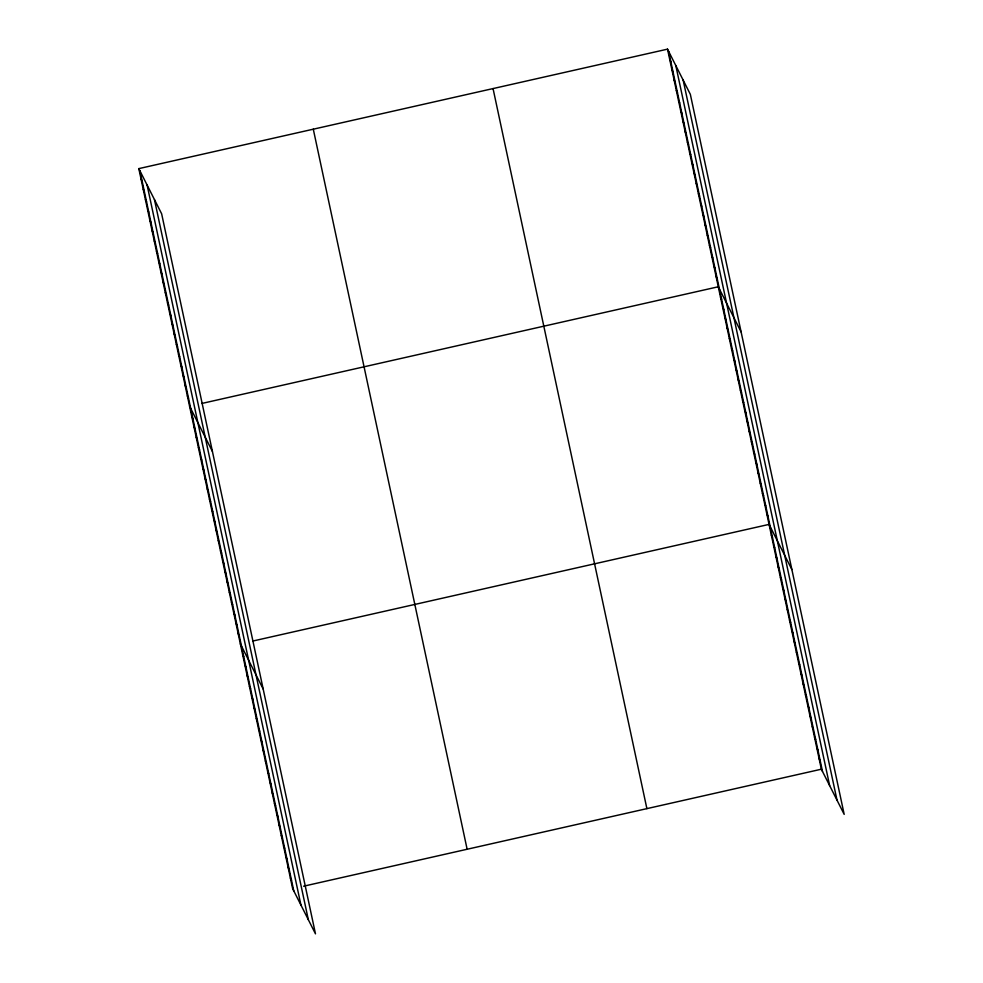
<?xml version="1.0" encoding="UTF-8"?>
<svg xmlns="http://www.w3.org/2000/svg" width="983" height="983" viewBox="0 0 983 983"><rect width="100%" height="100%" fill="white"/><g stroke="black" fill="none" stroke-linecap="round" stroke-linejoin="round"><path stroke-width="1.47" d="M138.812 168.621L161.642 213.79L315.482 933.85L292.664 888.681L138.812 168.621L667.518 49.15L690.336 94.319L844.188 814.379L821.358 769.21L667.518 49.15M201.847 403.46L718.29 286.766L741.108 331.947M252.619 641.088L769.062 524.394L791.88 569.562M303.563 886.211L821.358 769.21M669.73 59.484L670.836 61.671M671.942 69.818L673.048 72.005M674.141 80.139L675.247 82.339M676.353 90.473L677.459 92.672M678.565 100.807L679.671 102.994M680.764 111.14L681.87 113.328M682.976 121.474L684.082 123.661M685.176 131.796L686.294 133.995M687.387 142.13L688.493 144.329M689.599 152.463L690.705 154.65M691.799 162.797L692.904 164.984M694.01 173.131L695.116 175.318M696.222 183.452L697.328 185.652M698.421 193.786L699.527 195.973M700.633 204.12L701.739 206.307M702.845 214.454L703.951 216.641M705.044 224.788L706.15 226.975M707.256 235.109L708.362 237.308M709.456 245.443L710.574 247.63M711.667 255.777L712.773 257.964M713.879 266.11L714.985 268.298M716.079 276.444L717.185 278.631M720.502 297.099L721.608 299.287M722.702 307.433L723.807 309.62M724.913 317.767L726.019 319.954M727.125 328.089L728.231 330.288M729.325 338.422L730.43 340.622M731.536 348.756L732.642 350.943M733.736 359.09L734.854 361.277M735.948 369.424L737.053 371.611M738.159 379.745L739.265 381.945M740.359 390.079L741.465 392.278M742.57 400.413L743.676 402.6M744.782 410.747L745.888 412.934M746.982 421.08L748.088 423.268M749.193 431.402L750.299 433.601M751.405 441.736L752.511 443.935M753.605 452.069L754.711 454.257M755.816 462.403L756.922 464.59M758.016 472.737L759.134 474.924M760.228 483.058L761.334 485.258M762.439 493.392L763.545 495.592M764.639 503.726L765.745 505.913M766.851 514.06L767.956 516.247M771.336 535.035L772.441 537.222M773.609 545.676L774.715 547.875M775.882 556.317L776.988 558.516M778.155 566.97L779.261 569.157M780.428 577.611L781.534 579.798M782.701 588.252L783.807 590.451M784.975 598.905L786.081 601.092M787.248 609.546L788.354 611.733M789.521 620.187L790.627 622.374M791.794 630.828L792.912 633.027M794.08 641.481L795.186 643.668M796.353 652.122L797.459 654.309M798.626 662.763L799.732 664.963M800.899 673.404L802.005 675.604M803.172 684.057L804.278 686.245M805.446 694.698L806.552 696.886M807.719 705.339L808.825 707.539M809.992 715.993L811.098 718.18M812.265 726.634L813.371 728.821M814.538 737.275L815.644 739.462M816.812 747.916L817.917 750.115M819.085 758.569L820.203 760.756M141.024 178.955L142.13 181.142M143.235 189.277L144.341 191.476M145.435 199.61L146.541 201.798M147.647 209.944L148.752 212.131M149.858 220.278L150.964 222.465M152.058 230.6L153.164 232.799M154.27 240.933L155.375 243.133M156.481 251.267L157.587 253.454M158.681 261.601L159.787 263.788M160.893 271.935L161.998 274.122M163.092 282.256L164.21 284.456M165.304 292.59L166.41 294.789M167.515 302.924L168.621 305.111M169.715 313.258L170.821 315.445M171.927 323.591L173.033 325.778M174.138 333.913L175.244 336.112M176.338 344.247L177.444 346.446M178.55 354.58L179.656 356.768M180.761 364.914L181.867 367.101M182.961 375.248L184.067 377.435M185.173 385.569L186.279 387.769M187.372 395.903L188.49 398.103M189.584 406.237L212.402 451.406M191.796 416.571L192.901 418.758M193.995 426.905L195.101 429.092M196.207 437.226L197.313 439.426M198.419 447.56L199.524 449.759M200.618 457.894L201.724 460.081M202.83 468.227L203.936 470.415M205.042 478.561L206.147 480.748M207.241 488.883L208.347 491.082M209.453 499.217L210.559 501.416M211.652 509.55L212.77 511.738M213.864 519.884L214.97 522.071M216.076 530.218L217.182 532.405M218.275 540.539L219.381 542.739M220.487 550.873L221.593 553.073M222.699 561.207L223.805 563.394M224.898 571.541L226.004 573.728M227.11 581.875L228.216 584.062M229.322 592.196L230.427 594.396M231.521 602.53L232.627 604.717M233.733 612.864L234.839 615.051M235.932 623.197L237.05 625.385M238.144 633.531L239.25 635.718M240.356 643.853L263.174 689.034M242.629 654.506L243.735 656.693M244.902 665.147L246.008 667.334M247.175 675.788L248.281 677.975M249.449 686.429L250.554 688.628M251.722 697.082L252.828 699.269M253.995 707.723L255.101 709.91M256.268 718.364L257.374 720.564M258.541 729.017L259.647 731.205M260.814 739.658L261.933 741.846M263.1 750.299L264.206 752.486M265.373 760.94L266.479 763.14M267.646 771.594L268.752 773.781M269.92 782.235L271.025 784.422M272.193 792.876L273.299 795.075M274.466 803.516L275.572 805.716M276.739 814.17L277.845 816.357M279.012 824.811L280.118 826.998M281.285 835.452L282.391 837.651M283.559 846.105L284.665 848.292M285.832 856.746L286.938 858.933M288.105 867.387L289.211 869.574M290.378 878.028L291.496 880.227M683.173 80.139L837.012 800.199M675.8 65.529L829.64 785.589M668.624 51.337L822.476 771.397M493.048 88.568L646.888 808.628M313.294 129.191L467.134 849.251M154.466 199.61L308.318 919.67M147.094 184.988L300.933 905.048M139.93 170.809L293.77 890.868"/></g></svg>
